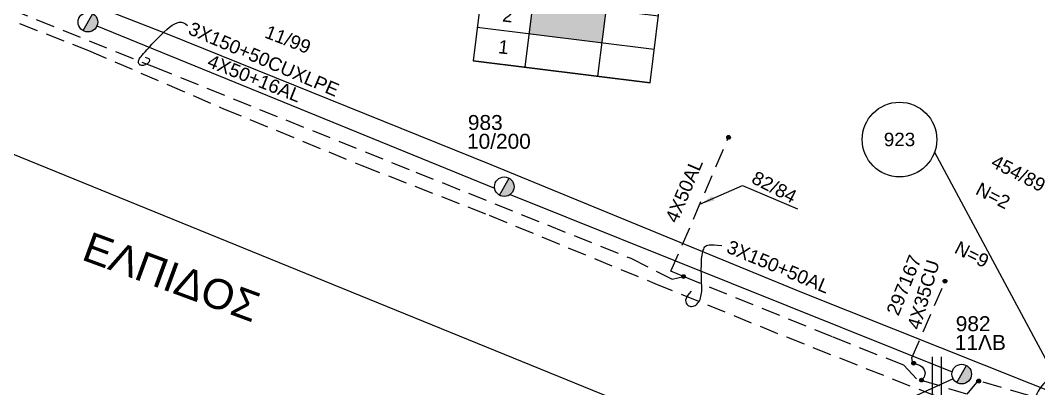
# Model space of a CAD drawing. Header units: millimetres. Extents: x 751 to 1825, y 358 to 872.
# Drawn here: x 1486.5 to 1554.7, y 743.5 to 768.2 of the extents above; entities that cross this region are included whole.
import ezdxf
from ezdxf.enums import TextEntityAlignment as Align

# ---------------------------------------------------------------- set-up
doc = ezdxf.new("R2010")
doc.units = ezdxf.units.MM
doc.linetypes.add('DASHED', pattern=[19.05, 12.7, -6.35])
for name, color, linetype in [('Ασφαλειοκιβώτια Χ.Τ 9 αναχωρήσεων', 7, 'Continuous'), ('Γέφυρες Εναέριου Δικτύου', 7, 'Continuous'), ('Γυμνά εναέρια ΧΤ (3Φ)   4x35CU', 7, 'Continuous'), ('Γυμνά εναέρια ΧΤ και ΦΟΠ (3Φ)   4x50+16AL', 7, 'Continuous'), ('Επιγραφές - Σχήματα', 7, 'Continuous'), ('Καλώδια ΧΤ   3x150+50AL', 7, 'DASHED'), ('Καλώδια ΧΤ   3x150+50AL XLPE', 7, 'DASHED'), ('Καλώδια ΧΤ   3x150AL+50XLPE', 7, 'DASHED'), ('Καλώδια ΧΤ   4x16AL', 7, 'DASHED'), ('Στύλος ΦΜ', 7, 'Continuous'), ('Στύλος ΦΜ @ 1', 7, 'Continuous'), ('Συνδέσεις', 7, 'Continuous'), ('Τομή', 7, 'Continuous'), ('Υπόβαθρο ΔΕΗ', 7, 'Continuous'), ('Υπόγεια καλώδια Παροχών ΧΤ   4x50AL', 7, 'DASHED')]:
    doc.layers.add(name, color=color, linetype=linetype)
doc.styles.get("Standard").update_dxf_attribs({"font": 'arial.ttf'})
doc.linetypes.add('SYN_LINE', pattern='A,0.5,-0.0001,["/\\/\\/\\/",Standard,S=0.1,R=0,X=0,Y=-0.05],-0.25', length=0.7501)
doc.dimstyles.new('ISO-25', dxfattribs={"dimtxt": 2.5, "dimasz": 2.5, "dimexe": 1.25, "dimexo": 0.625, "dimtad": 1, "dimtxsty": 'Standard', "dimcen": 2.5, "dimadec": 0, "dimazin": 0, "dimtfac": 1, "dimtmove": 0, "dimatfit": 3, "dimfxl": 1, "dimarcsym": 0})

# ---------------------------------------------------------------- blocks, each defined once
blk = doc.blocks.new('ΥΠΑΡΧΩΝ ΤΣΙΜΕΝΤΕΝΙΟΣ ΣΤΥΛΟΣ')
at = {"layer": 'Στύλος ΦΜ'}
blk.add_hatch(color=256, dxfattribs=at).paths.add_polyline_path([(-1.29, -2.28, 0.574793), (2.62, 0, 0.268822), (1.3, 2.27)])
blk.add_line((-1.29, -2.28), (1.3, 2.27), dxfattribs=at)
blk.add_circle((0, 0), 2.62, dxfattribs=at)
at = {"layer": 'Στύλος ΦΜ', "flags": 4}
for tag, p in [('ΑΡΙΘΜΟΣ', (-4.68, 8.05)), ('ΤΥΠΟΣ', (-4.91, 3.03))]:
    blk.add_attdef(tag, p, '', height=4, dxfattribs=at)
blk = doc.blocks.new('_ΣΥΝΔΕΣΗ')
at = {"layer": 'Συνδέσεις', "linetype": 'SYN_LINE', "ltscale": 40}
blk.add_hatch(color=256, dxfattribs=at).paths.add_polyline_path([(0.5, -0.01, 1), (-0.5, -0.01, 1)])
at = {"layer": 'Συνδέσεις'}
blk.add_circle((0, -0.01), 0.5, dxfattribs=at)
blk = doc.blocks.new('ΤΟΜΗ')
at = {"layer": 'Τομή', "ltscale": 40}
for p, q in [((-5.68, 0), (5.68, 0)), ((5.68, -2.33), (-5.68, -2.33))]:
    blk.add_line(p, q, dxfattribs=at)
blk = doc.blocks.new('ΑΣΦΑΛΕΙΟΚΙΒΩΤΙΟ ΥΣ 9 ΑΝΑΧΩΡΗΣΕΩΝ')
at = {"layer": 'Ασφαλειοκιβώτια Χ.Τ 9 αναχωρήσεων', "ltscale": 40}
for p, q in [((-9.32, -13.118), (-5.788, 6.822)), ((-4.481, -13.975), (-0.949, 5.965)), ((2.125, 3.135), (-9.647, 5.221)), ((1.732, 0.92), (-10.039, 3.005)), ((1.34, -1.296), (-10.432, 0.789)), ((0.948, -3.511), (-10.824, -1.426)), ((0.555, -5.727), (-11.217, -3.642)), ((0.163, -7.942), (-11.609, -5.857)), ((-0.23, -10.158), (-12.001, -8.073)), ((-0.622, -12.373), (-12.394, -10.288)), ((-1.015, -14.589), (-12.786, -12.504))]:
    blk.add_line(p, q, dxfattribs=at)
at = {"layer": 'Ασφαλειοκιβώτια Χ.Τ 9 αναχωρήσεων'}
blk.add_lwpolyline([(2.517, 5.351), (-9.254, 7.436), (-12.786, -12.504), (-1.015, -14.589)], close=True, dxfattribs=at)
for s, p in [('9', (-8.006, 5.563)), ('8', (-8.397, 3.429)), ('7', (-8.747, 1.253)), ('6', (-9.156, -1.049)), ('5', (-9.529, -3.246)), ('4', (-9.964, -5.474)), ('3', (-10.341, -7.698)), ('2', (-10.716, -9.967)), ('1', (-11.112, -12.075))]:
    blk.add_text(s, height=0.9, rotation=350.6937, dxfattribs=at).set_placement(p)
at = {"layer": 'Ασφαλειοκιβώτια Χ.Τ 9 αναχωρήσεων', "ltscale": 40}
for tag, height, rotation, p in [('ΟΝΟΜΑ', 1.25, 350.23829, (-3.595, 7.446)), ('ΚΕΙΜΕΝΟ 9', 0.5, 350.6937, (0.748, 4.591)), ('ΚΕΙΜΕΝΟ 8', 0.5, 350.6937, (0.375, 2.565)), ('ΚΕΙΜΕΝΟ 7', 0.5, 350.6937, (-0.014, 0.153)), ('ΚΕΙΜΕΝΟ 6', 0.5, 350.6937, (-0.39, -1.944)), ('ΚΕΙΜΕΝΟ 5', 0.5, 350.6937, (-0.771, -4.194)), ('ΚΕΙΜΕΝΟ 4', 0.5, 350.6937, (-1.213, -6.463)), ('ΚΕΙΜΕΝΟ 3', 0.5, 350.6937, (-1.592, -8.699)), ('ΚΕΙΜΕΝΟ 2', 0.5, 350.6937, (-1.962, -10.938)), ('ΚΕΙΜΕΝΟ 1', 0.5, 350.6937, (-2.352, -13.013)), ('ΣΧ', 0.5, 350.23829, (-7.268, -13.98))]:
    blk.add_attdef(tag, text='', height=height, rotation=rotation, dxfattribs=at).set_placement(p, align=Align.MIDDLE_CENTER)

msp = doc.modelspace()

# ---------------------------------------------------------------- hatches: boundary and pattern name
at = {"layer": 'Καλώδια ΧΤ   3x150+50AL XLPE', "linetype": 'DASHED', "ltscale": 0.1}
h = msp.add_hatch(color=30, dxfattribs=at)
h.dxf.hatch_style = 1
h.paths.add_polyline_path([(1525.758, 768.901), (1520.882, 769.504), (1520.606, 767.271), (1525.483, 766.668)])

# ---------------------------------------------------------------- linework, layer by layer
at = {"layer": 'Γέφυρες Εναέριου Δικτύου', "ltscale": 0.1}
msp.add_arc((1557.256, 741.85), 2.962, 338.61079, 178.73109, dxfattribs=at)
at = {"layer": 'Γυμνά εναέρια ΧΤ (3Φ)   4x35CU', "color": 2, "linetype": 'DASHED', "ltscale": 0.1}
msp.add_lwpolyline([(1546.353, 745.226), (1546.278, 745.352), (1546.243, 745.588), (1548.456, 750.717)], dxfattribs=at)
at = {"layer": 'Γυμνά εναέρια ΧΤ (3Φ)   4x35CU', "color": 2, "ltscale": 0.1}
msp.add_lwpolyline([(1546.353, 745.226), (1546.755, 745.101), (1546.931, 744.975), (1547.056, 744.774), (1547.132, 744.574), (1547.056, 744.297), (1546.88, 744.096)], dxfattribs=at)
at = {"layer": 'Γυμνά εναέρια ΧΤ και ΦΟΠ (3Φ)   4x50+16AL', "color": 1, "ltscale": 0.1}
for points in [[(1491.641, 767.816), (1518.283, 756.944)], [(1519.327, 756.522), (1548.937, 744.648)]]:
    msp.add_lwpolyline(points, dxfattribs=at)
at = {"layer": 'Επιγραφές - Σχήματα', "ltscale": 0.1}
for points in [[(1494.875, 765.708), (1494.976, 765.682), (1495.053, 765.652), (1495.109, 765.619), (1495.145, 765.584), (1495.165, 765.547), (1495.171, 765.508), (1495.165, 765.47), (1495.151, 765.432), (1495.13, 765.395), (1495.104, 765.359), (1495.073, 765.325), (1495.037, 765.294), (1494.997, 765.265), (1494.954, 765.238), (1494.909, 765.215), (1494.862, 765.196), (1494.814, 765.18), (1494.765, 765.169), (1494.717, 765.162), (1494.67, 765.16), (1494.625, 765.162), (1494.583, 765.17), (1494.545, 765.183), (1494.512, 765.202), (1494.483, 765.226), (1494.461, 765.256), (1494.444, 765.291), (1494.433, 765.329), (1494.428, 765.372), (1494.429, 765.417), (1494.436, 765.465), (1494.451, 765.515), (1494.472, 765.567), (1494.502, 765.623), (1494.544, 765.687), (1494.599, 765.761), (1494.669, 765.848), (1494.758, 765.953), (1494.867, 766.076), (1494.998, 766.223), (1495.152, 766.393), (1495.327, 766.582), (1495.516, 766.783), (1495.715, 766.989), (1495.92, 767.194), (1496.124, 767.39), (1496.324, 767.57), (1496.514, 767.727), (1496.69, 767.857), (1496.854, 767.956), (1497.009, 768.023), (1497.156, 768.057), (1497.299, 768.057), (1497.438, 768.021), (1497.578, 767.949), (1497.719, 767.838)], [(1547.759, 759.351), (1556.798, 742.518)], [(1531.447, 750.039), (1531.285, 749.864), (1531.175, 749.707), (1531.109, 749.567), (1531.081, 749.444), (1531.085, 749.338), (1531.114, 749.248), (1531.161, 749.174), (1531.22, 749.115), (1531.286, 749.072), (1531.355, 749.043), (1531.427, 749.027), (1531.5, 749.025), (1531.574, 749.036), (1531.646, 749.059), (1531.717, 749.093), (1531.784, 749.138), (1531.847, 749.193), (1531.905, 749.258), (1531.957, 749.331), (1532.004, 749.413), (1532.045, 749.503), (1532.081, 749.599), (1532.109, 749.702), (1532.131, 749.811), (1532.147, 749.925), (1532.156, 750.045), (1532.16, 750.17), (1532.16, 750.3), (1532.158, 750.437), (1532.153, 750.58), (1532.147, 750.73), (1532.141, 750.886), (1532.136, 751.049), (1532.132, 751.216), (1532.13, 751.386), (1532.13, 751.557), (1532.132, 751.726), (1532.136, 751.89), (1532.143, 752.048), (1532.154, 752.198), (1532.167, 752.338), (1532.185, 752.467), (1532.206, 752.584), (1532.231, 752.691), (1532.26, 752.787), (1532.293, 752.872), (1532.33, 752.946), (1532.372, 753.008), (1532.419, 753.059), (1532.478, 753.099), (1532.557, 753.128), (1532.663, 753.146), (1532.804, 753.153), (1532.988, 753.15), (1533.222, 753.137), (1533.514, 753.114)]]:
    msp.add_lwpolyline(points, dxfattribs=at)
msp.add_circle((1545.408, 760.202), 2.5, dxfattribs=at)
at = {"layer": 'Καλώδια ΧΤ   3x150AL+50XLPE', "color": 133, "linetype": 'DASHED', "ltscale": 0.1}
msp.add_lwpolyline([(1481.667, 792.089), (1472.292, 795.684), (1465.987, 775.98), (1477.588, 771.418), (1491.087, 766.163), (1500.124, 762.264), (1509.398, 758.459), (1517.923, 755.134), (1529.009, 750.573), (1537.836, 746.982), (1563.974, 736.66), (1561.92, 730.898), (1581.686, 723.127), (1597.607, 767.992), (1599.705, 769.139), (1601.515, 769.15)], dxfattribs=at)
at = {"layer": 'Καλώδια ΧΤ   3x150AL+50XLPE', "color": 2, "linetype": 'DASHED', "ltscale": 0.1}
msp.add_lwpolyline([(1479.933, 790.204), (1474.12, 792.433), (1468.14, 776.057), (1495.466, 765.063), (1512.995, 758.024), (1527.408, 752.25), (1530.187, 750.862), (1530.944, 751.031)], dxfattribs=at)
at = {"layer": 'Καλώδια ΧΤ   4x16AL', "color": 1, "linetype": 'Continuous', "ltscale": 0.1}
msp.add_lwpolyline([(1548.997, 744.187), (1537.608, 739.009)], dxfattribs=at)
at = {"layer": 'Υπόβαθρο ΔΕΗ', "ltscale": 0.1}
msp.add_lwpolyline([(1560.316, 741.414), (1538.87, 749.952), (1518.053, 758.497), (1496.373, 767.257), (1472.088, 776.729), (1483.323, 805.997), (1532.912, 785.483), (1570.876, 769.118), (1560.327, 741.409)], dxfattribs=at)
at = {"layer": 'Υπόβαθρο ΔΕΗ', "lineweight": -2, "ltscale": 0.1}
msp.add_lwpolyline([(1456.363, 736.83), (1467.87, 766.608), (1556.688, 730.465), (1546.521, 702.802), (1496.596, 721.507), (1456.363, 736.83)], dxfattribs=at)
at = {"layer": 'Υπόγεια καλώδια Παροχών ΧΤ   4x50AL', "color": 2, "linetype": 'DASHED', "ltscale": 0.1}
msp.add_lwpolyline([(1555.889, 742.537), (1550.687, 744.062), (1549.925, 743.149), (1546.54, 744.187), (1545.687, 745.1), (1540.91, 746.982), (1530.944, 751.031), (1530.095, 751.382), (1533.959, 760.35)], dxfattribs=at)

# ---------------------------------------------------------------- block references
at = {"layer": 'Ασφαλειοκιβώτια Χ.Τ 9 αναχωρήσεων', "rotation": 3}
msp.add_blockref('ΑΣΦΑΛΕΙΟΚΙΒΩΤΙΟ ΥΣ 9 ΑΝΑΧΩΡΗΣΕΩΝ', (1528.95, 778.625), dxfattribs=at).add_auto_attribs({'ΟΝΟΜΑ': '2ο PILLAR'})
at = {"layer": 'Στύλος ΦΜ @ 1', "ltscale": 0.1, "xscale": 0.25, "yscale": 0.25, "zscale": 0.25}
msp.add_blockref('ΥΠΑΡΧΩΝ ΤΣΙΜΕΝΤΕΝΙΟΣ ΣΤΥΛΟΣ', (1491.036, 768.063), dxfattribs=at)
at = {"layer": 'Στύλος ΦΜ @ 1', "ltscale": 0.1}
ref = msp.add_blockref('ΥΠΑΡΧΩΝ ΤΣΙΜΕΝΤΕΝΙΟΣ ΣΤΥΛΟΣ', (1518.93, 757.042), dxfattribs=dict(at, xscale=0.25, yscale=0.25, zscale=0.25))
ref.add_attrib('ΤΥΠΟΣ', '10/200', (1516.434, 759.586), dxfattribs={"layer": 'Στύλος ΦΜ', "height": 1, "flags": 4})
ref.add_attrib('ΑΡΙΘΜΟΣ', '983', (1516.493, 760.843), dxfattribs={"layer": 'Στύλος ΦΜ', "height": 1, "flags": 4})
ref = msp.add_blockref('ΥΠΑΡΧΩΝ ΤΣΙΜΕΝΤΕΝΙΟΣ ΣΤΥΛΟΣ', (1549.573, 744.498), dxfattribs=dict(at, xscale=0.25, yscale=0.25, zscale=0.25))
ref.add_attrib('ΤΥΠΟΣ', '11ΛB', (1549.116, 746.116), dxfattribs={"layer": 'Στύλος ΦΜ', "height": 1, "flags": 4})
ref.add_attrib('ΑΡΙΘΜΟΣ', '982', (1549.175, 747.373), dxfattribs={"layer": 'Στύλος ΦΜ', "height": 1, "flags": 4})
at = {"layer": 'Συνδέσεις', "ltscale": 0.1, "xscale": 0.25, "yscale": 0.25, "zscale": 0.25, "rotation": 336.6819061853175}
msp.add_blockref('_ΣΥΝΔΕΣΗ', (1533.959, 760.35), dxfattribs=at)
at = {"layer": 'Συνδέσεις', "ltscale": 0.1, "xscale": 0.25, "yscale": 0.25, "zscale": 0.25}
for p in [(1530.944, 751.031), (1548.456, 750.717), (1546.354, 745.229), (1546.881, 744.099), (1550.712, 744.037)]:
    msp.add_blockref('_ΣΥΝΔΕΣΗ', p, dxfattribs=at)
at = {"layer": 'Τομή', "ltscale": 0.1, "xscale": 0.2499999999999679, "yscale": 0.2499999999999679, "zscale": 0.2499999999999679, "rotation": 90.09428021256072}
msp.add_blockref('ΤΟΜΗ', (1547.615, 744.229), dxfattribs=at)

# ---------------------------------------------------------------- texts
at = {"layer": 'Γυμνά εναέρια ΧΤ (3Φ)   4x35CU', "color": 7, "ltscale": 0.1, "insert": (1545.905, 747.671), "char_height": 0.9, "width": 84.18588, "attachment_point": 1, "rotation": 73.59576}
msp.add_mtext('4X35CU', dxfattribs=at)
at = {"layer": 'Γυμνά εναέρια ΧΤ και ΦΟΠ (3Φ)   4x50+16AL', "color": 7, "ltscale": 0.1, "insert": (1499.293, 765.938), "char_height": 0.9, "width": 84.18588, "attachment_point": 1, "rotation": 338.36483}
msp.add_mtext('4X50+16AL', dxfattribs=at)
at = {"layer": 'Επιγραφές - Σχήματα', "ltscale": 0.1, "char_height": 0.9, "width": 84.18588, "attachment_point": 1}
for s, insert, rotation in [('11/99', (1503.134, 767.89), 338.9278), ('454/89', (1551.876, 759.222), 332.71302), ('82/84', (1535.83, 758.139), 332.71302), ('N=2', (1550.843, 757.38), 332.71302), ('N=9', (1549.425, 753.45), 332.71302), ('297167', (1544.498, 748.678), 68.00808)]:
    msp.add_mtext(s, dxfattribs=dict(at, insert=insert, rotation=rotation))
at = {"layer": 'Επιγραφές - Σχήματα', "color": 7, "ltscale": 0.1, "insert": (1545.408, 760.202), "char_height": 0.9, "width": 2.07233, "attachment_point": 5}
msp.add_mtext('923', dxfattribs=at)
at = {"layer": 'Επιγραφές - Σχήματα', "ltscale": 0.1, "insert": (1496.639, 750.993), "char_height": 2, "attachment_point": 5, "rotation": 339.80281}
msp.add_mtext('ΕΛΠΙΔΟΣ', dxfattribs=at)
at = {"layer": 'Καλώδια ΧΤ   3x150+50AL', "color": 7, "linetype": 'DASHED', "ltscale": 0.1, "insert": (1534.089, 753.5), "char_height": 0.9, "width": 84.18588, "attachment_point": 1, "rotation": 337.48829}
msp.add_mtext('3X150+50AL', dxfattribs=at)
at = {"layer": 'Καλώδια ΧΤ   3x150AL+50XLPE', "color": 7, "linetype": 'DASHED', "ltscale": 0.1, "insert": (1502.823, 765.576), "char_height": 0.9, "width": 13.92422, "attachment_point": 5, "rotation": 336.86236}
msp.add_mtext('3X150+50CUXLPE', dxfattribs=at)
at = {"layer": 'Υπόγεια καλώδια Παροχών ΧΤ   4x50AL', "color": 7, "linetype": 'DASHED', "ltscale": 0.1, "insert": (1529.678, 754.905), "char_height": 0.9, "width": 84.18588, "attachment_point": 1, "rotation": 66.84269}
msp.add_mtext('4X50AL', dxfattribs=at)

# ---------------------------------------------------------------- leaders
at = {"layer": 'Επιγραφές - Σχήματα', "ltscale": 0.1}
msp.add_leader([(1532.027, 755.866), (1534.881, 757.13), (1538.567, 755.551)], dimstyle='ISO-25', override={"dimasz": 1, "dimgap": 0.625, "dimtad": 0}, dxfattribs=at)

doc.saveas('drawing.dxf')
